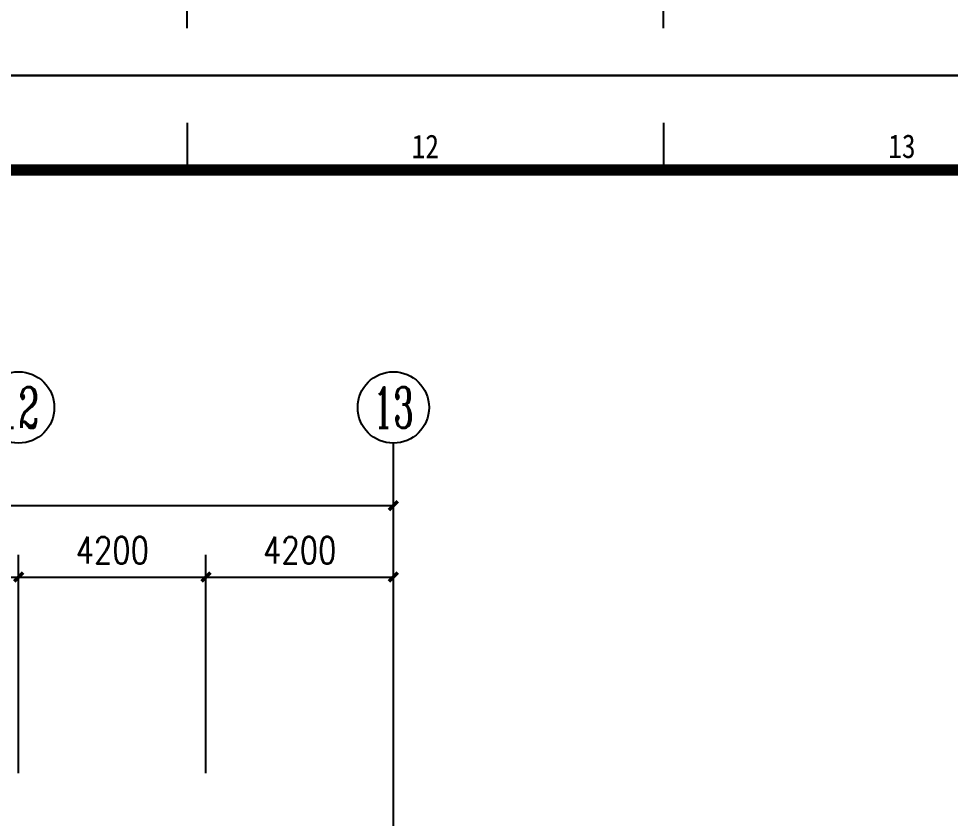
# Model space of a CAD drawing. Extents: x 122060 to 300410, y -425997 to -174060.
# Drawn here: x 241098 to 261985, y -316682 to -298756 of the extents above; entities that cross this region are included whole.
import ezdxf
from ezdxf.enums import TextEntityAlignment as Align

# ---------------------------------------------------------------- set-up
doc = ezdxf.new("R2010")
doc.units = 0
doc.header["$LTSCALE"] = 1000
doc.header["$MEASUREMENT"] = 0
doc.linetypes.add('DOTE', pattern=[2.42, 2, -0.2, 0.02, -0.2])
doc.layers.get('0').update_dxf_attribs({"linetype": 'CONTINUOUS'})
doc.layers.get('Defpoints').update_dxf_attribs({"linetype": 'CONTINUOUS'})
for name, color, linetype in [('AXIS', 3, 'CONTINUOUS'), ('AXIS_TEXT', 7, 'CONTINUOUS'), ('DOTE', 1, 'CONTINUOUS'), ('图框', 255, 'CONTINUOUS')]:
    doc.layers.add(name, color=color, linetype=linetype)
doc.styles.add('_TCH_AXIS', font='COMPLEX', dxfattribs={"bigfont": 'GBCBIG'})
doc.styles.add('COMPLEX', font='COMPLEX')
doc.styles.add('dim_font', font='SIMPLEX.shx', dxfattribs={"width": 0.8})
doc.styles.add('TKZ1', font='SIMHEI.TTF', dxfattribs={"width": 0.7})
doc.dimstyles.new('DIMN200', dxfattribs={"dimscale": 2, "dimtxt": 300, "dimasz": 100, "dimexe": 250, "dimexo": 300, "dimgap": 150, "dimtad": 1, "dimdec": 0, "dimzin": 0, "dimdsep": 46, "dimtxsty": 'dim_font', "dimblk": 'ARCHTICK', "dimcen": 0.09, "dimclrt": 7, "dimazin": 2, "dimtfac": 1, "dimtdec": 0, "dimtix": 1, "dimtmove": 2, "dimatfit": 3, "dimfxl": 0, "dimtolj": 1, "dimtzin": 0, "dimarcsym": 0})

# ---------------------------------------------------------------- blocks, each defined once
blk = doc.blocks.new('图框2')
at = {"layer": '图框', "color": 0}
for p, q in [((84100, 59400), (0, 59400)), ((57912.5, 58900), (57912.5, 58400)), ((62950, 58900), (62950, 58400)), ((57912.5, 500), (57912.5, 1000)), ((62950, 500), (62950, 1000)), ((0, 0), (84100, 0))]:
    blk.add_line(p, q, dxfattribs=at)
at = {"layer": '图框', "color": 0, "const_width": 120}
blk.add_lwpolyline([(83100, 58400), (2500, 58400), (2500, 1000), (83100, 1000)], close=True, dxfattribs=at)
at = {"layer": '图框', "color": 0, "style": 'TKZ1', "width": 0.85}
for s, p in [('12', (60431.2, 58650)), ('13', (65468.8, 58650))]:
    blk.add_text(s, height=250, dxfattribs=at).set_placement(p, align=Align.MIDDLE)
blk = doc.blocks.new('_ArchTick')
at = {"color": 0, "linetype": 'ByBlock', "const_width": 0.4}
blk.add_lwpolyline([(-0.5, -0.5), (0.5, 0.5)], dxfattribs=at)
blk = doc.blocks.new('*D132')
at = {"layer": 'AXIS', "color": 0, "lineweight": -2}
for p, q in [((238698, -315672), (238698, -310772)), ((241098, -315672), (241098, -310772)), ((238698, -311272), (241098, -311272))]:
    blk.add_line(p, q, dxfattribs=at)
at = {"layer": 'Defpoints', "color": 0}
for p in [(241098, -311272), (238698, -316272), (241098, -316272)]:
    blk.add_point(p, dxfattribs=at)
at = {"layer": 'AXIS', "color": 0, "lineweight": -2, "xscale": 200, "yscale": 200, "zscale": 200, "rotation": 180}
blk.add_blockref('_ArchTick', (238698, -311272), dxfattribs=at)
at = {"layer": 'AXIS', "color": 0, "lineweight": -2, "xscale": 200, "yscale": 200, "zscale": 200}
blk.add_blockref('_ArchTick', (241098, -311272), dxfattribs=at)
at = {"layer": 'AXIS', "color": 7, "insert": (239898, -310672), "char_height": 600, "attachment_point": 5, "style": 'dim_font'}
blk.add_mtext('\\A1;2400', dxfattribs=at)
blk = doc.blocks.new('*D133')
at = {"layer": 'AXIS', "color": 0, "lineweight": -2}
for p, q in [((241098, -315672), (241098, -310772)), ((245298, -315672), (245298, -310772)), ((241098, -311272), (245298, -311272))]:
    blk.add_line(p, q, dxfattribs=at)
at = {"layer": 'Defpoints', "color": 0}
for p in [(245298, -311272), (241098, -316272), (245298, -316272)]:
    blk.add_point(p, dxfattribs=at)
at = {"layer": 'AXIS', "color": 0, "lineweight": -2, "xscale": 200, "yscale": 200, "zscale": 200, "rotation": 180}
blk.add_blockref('_ArchTick', (241098, -311272), dxfattribs=at)
at = {"layer": 'AXIS', "color": 0, "lineweight": -2, "xscale": 200, "yscale": 200, "zscale": 200}
blk.add_blockref('_ArchTick', (245298, -311272), dxfattribs=at)
at = {"layer": 'AXIS', "color": 7, "insert": (243198, -310672), "char_height": 600, "attachment_point": 5, "style": 'dim_font'}
blk.add_mtext('\\A1;4200', dxfattribs=at)
blk = doc.blocks.new('*D134')
at = {"layer": 'AXIS', "color": 0, "lineweight": -2}
for p, q in [((245298, -315672), (245298, -310772)), ((249498, -315672), (249498, -310772)), ((245298, -311272), (249498, -311272))]:
    blk.add_line(p, q, dxfattribs=at)
at = {"layer": 'Defpoints', "color": 0}
for p in [(249498, -311272), (245298, -316272), (249498, -316272)]:
    blk.add_point(p, dxfattribs=at)
at = {"layer": 'AXIS', "color": 0, "lineweight": -2, "xscale": 200, "yscale": 200, "zscale": 200, "rotation": 180}
blk.add_blockref('_ArchTick', (245298, -311272), dxfattribs=at)
at = {"layer": 'AXIS', "color": 0, "lineweight": -2, "xscale": 200, "yscale": 200, "zscale": 200}
blk.add_blockref('_ArchTick', (249498, -311272), dxfattribs=at)
at = {"layer": 'AXIS', "color": 7, "insert": (247398, -310672), "char_height": 600, "attachment_point": 5, "style": 'dim_font'}
blk.add_mtext('\\A1;4200', dxfattribs=at)
blk = doc.blocks.new('*D135')
at = {"layer": 'AXIS', "color": 0, "lineweight": -2}
for p, q in [((154098, -315672), (154098, -309172)), ((249498, -315672), (249498, -309172)), ((154098, -309672), (249498, -309672))]:
    blk.add_line(p, q, dxfattribs=at)
at = {"layer": 'Defpoints', "color": 0}
for p in [(249498, -309672), (154098, -316272), (249498, -316272)]:
    blk.add_point(p, dxfattribs=at)
at = {"layer": 'AXIS', "color": 0, "lineweight": -2, "xscale": 200, "yscale": 200, "zscale": 200, "rotation": 180}
blk.add_blockref('_ArchTick', (154098, -309672), dxfattribs=at)
at = {"layer": 'AXIS', "color": 0, "lineweight": -2, "xscale": 200, "yscale": 200, "zscale": 200}
blk.add_blockref('_ArchTick', (249498, -309672), dxfattribs=at)
at = {"layer": 'AXIS', "color": 7, "insert": (201798, -309072), "char_height": 600, "attachment_point": 5, "style": 'dim_font'}
blk.add_mtext('\\A1;95400', dxfattribs=at)
blk = doc.blocks.new('_AXISO')
blk.add_circle((0, 0), 0.5)
at = {"layer": 'AXIS_TEXT', "style": 'COMPLEX', "width": 1.041667}
blk.add_attdef('A', text='', height=0.56, dxfattribs=at).set_placement((-0.25, -0.28), (0.25, -0.28), align=Align.FIT)

msp = doc.modelspace()

# ---------------------------------------------------------------- linework, layer by layer
at = {"layer": 'AXIS'}
msp.add_line((249498.2, -316272.1), (249498.2, -308272.1), dxfattribs=at)
at = {"layer": 'DOTE', "linetype": 'DOTE'}
msp.add_line((249498.2, -341693.9), (249498.2, -316272.1), dxfattribs=at)

# ---------------------------------------------------------------- block references
at = {"layer": 'AXIS'}
ref = msp.add_blockref('_AXISO', (241098.2, -307472.1), dxfattribs=dict(at, xscale=1600, yscale=1600, zscale=1600))
ref.add_attrib('A', '12', dxfattribs={"layer": 'AXIS_TEXT', "height": 905.1, "style": '_TCH_AXIS', "width": 0.724138}).set_placement((240645.6, -307924.6), (241550.7, -307924.6), align=Align.FIT)
ref = msp.add_blockref('_AXISO', (249498.2, -307472.1), dxfattribs=dict(at, xscale=1600, yscale=1600, zscale=1600))
ref.add_attrib('A', '13', dxfattribs={"layer": 'AXIS_TEXT', "height": 905.1, "style": '_TCH_AXIS', "width": 0.724138}).set_placement((249045.6, -307924.6), (249950.7, -307924.6), align=Align.FIT)
at = {"layer": '图框', "color": 0, "linetype": 'ByBlock', "xscale": 2.120689655188471, "yscale": 2.120689654489979, "zscale": 2.120689654490778}
for p in [(122059.6, -300028.5), (122059.6, -425997.5)]:
    msp.add_blockref('图框2', p, dxfattribs=at)

# ---------------------------------------------------------------- dimensions: what is measured, and where the dimension line sits
at = {"layer": 'AXIS'}
for p1, p2, distance, picture, middle in [((154098.2, -316272.1), (249498.2, -316272.1), 6600, '*D135', (201798.2, -309072.1)), ((238698.2, -316272.1), (241098.2, -316272.1), 5000, '*D132', (239898.2, -310672.1)), ((241098.2, -316272.1), (245298.2, -316272.1), 5000, '*D133', (243198.2, -310672.1)), ((245298.2, -316272.1), (249498.2, -316272.1), 5000, '*D134', (247398.2, -310672.1))]:
    dim = msp.add_aligned_dim(p1=p1, p2=p2, distance=distance, dimstyle='DIMN200', dxfattribs=at)
    dim.commit()
    dim.dimension.update_dxf_attribs({"geometry": picture, "text_midpoint": middle})

doc.saveas('drawing.dxf')
